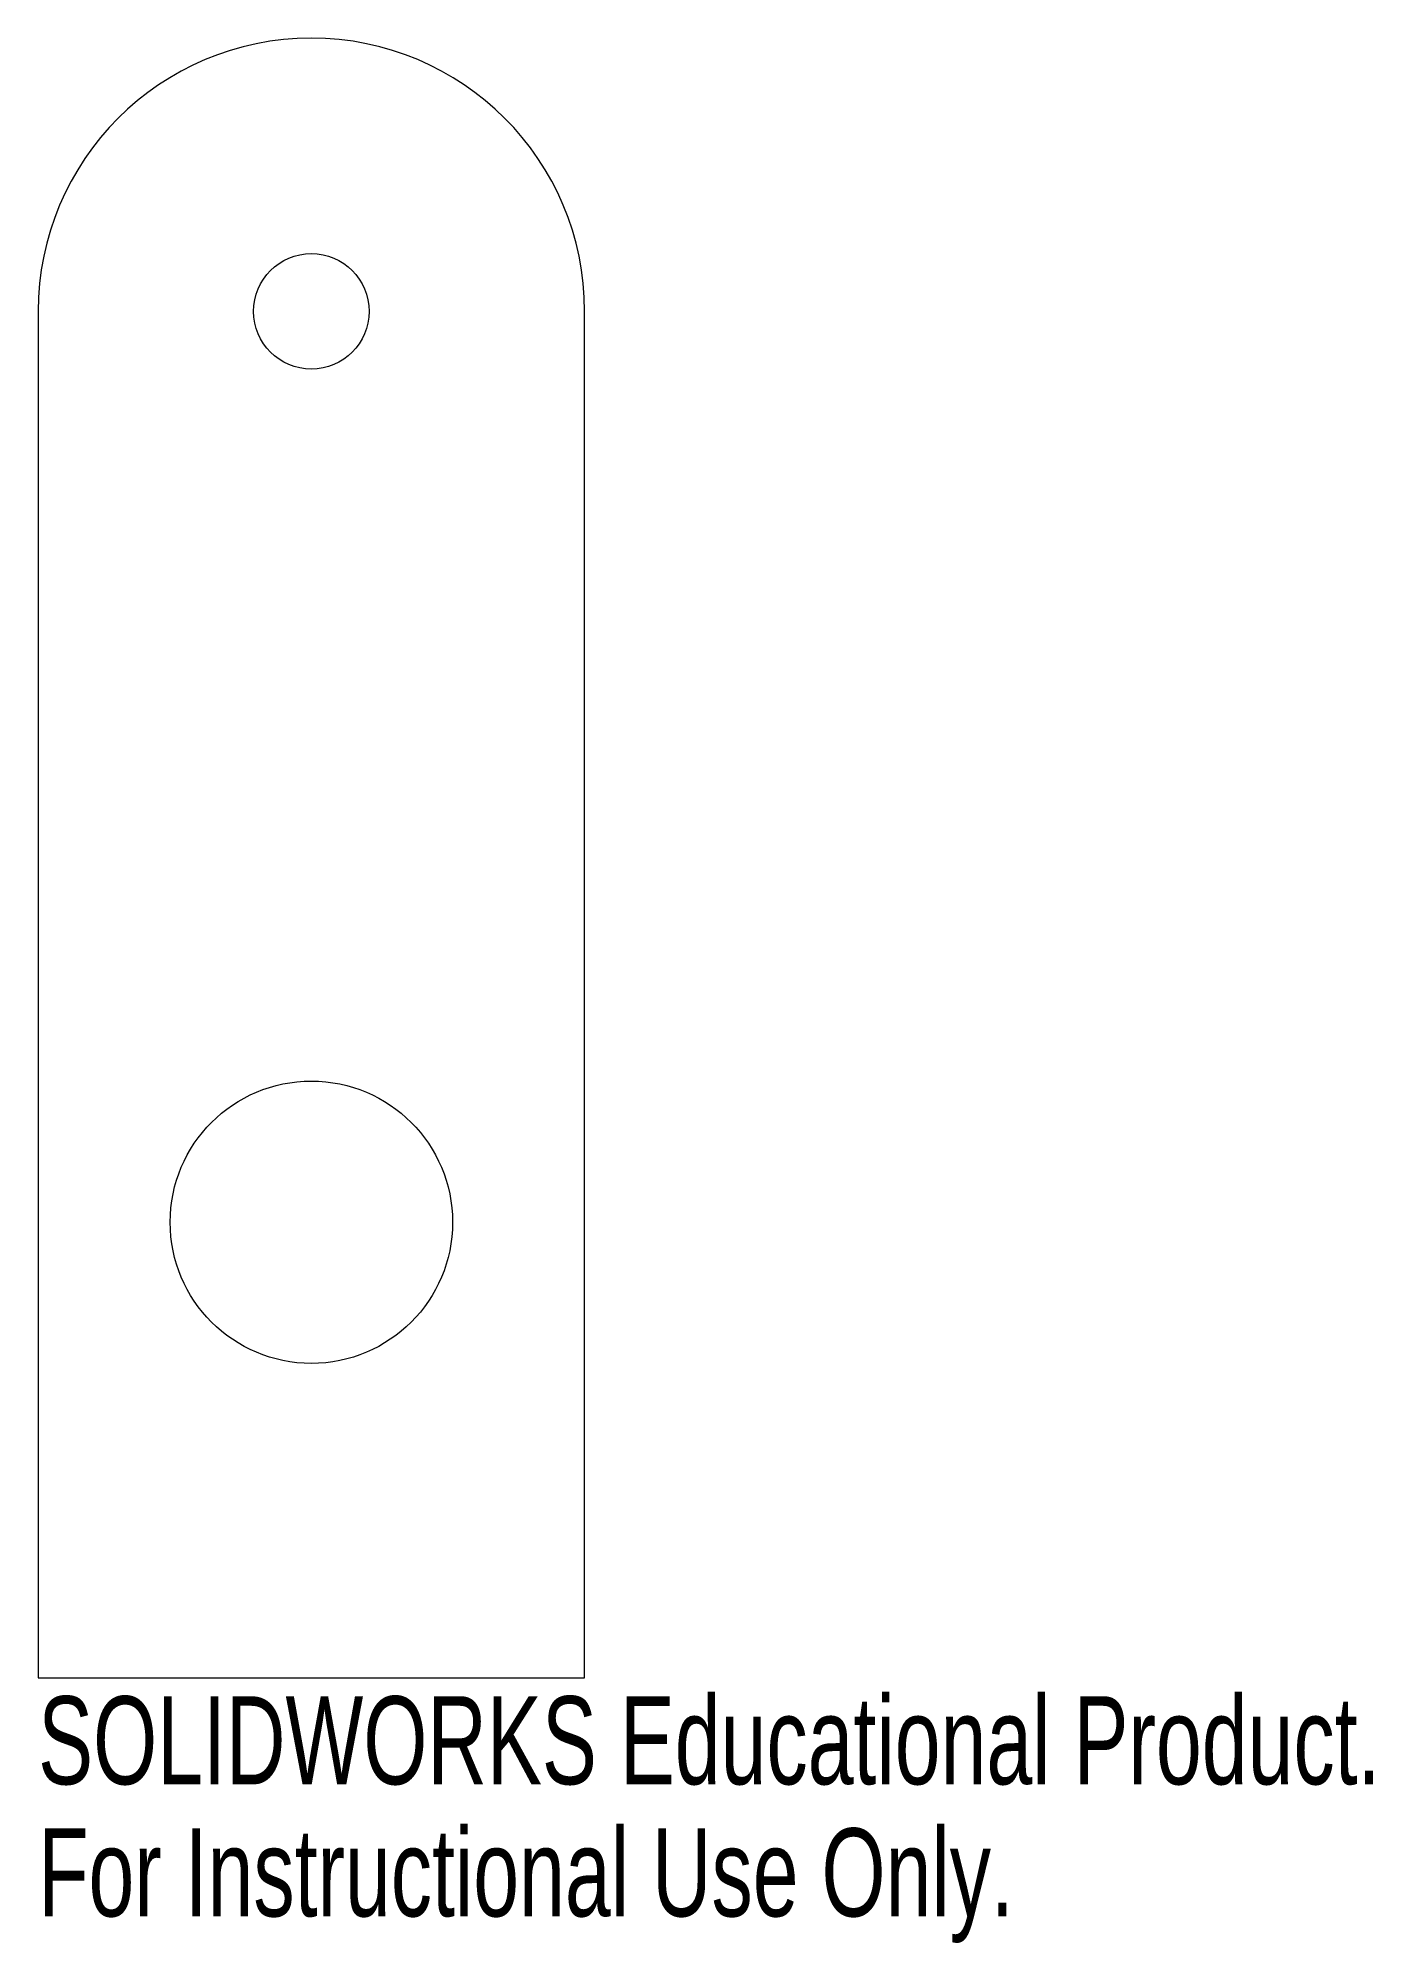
# Model space of a CAD drawing. Header units: millimetres. Extents: x -156 to -83, y -44 to 60.
import ezdxf

# ---------------------------------------------------------------- set-up
doc = ezdxf.new("R2010")
doc.units = ezdxf.units.MM
doc.styles.add('SLDTEXTSTYLE0', font='TXT', dxfattribs={"width": 0.7})

msp = doc.modelspace()

# ---------------------------------------------------------------- linework, layer by layer
at = {"color": 7, "linetype": 'Continuous', "lineweight": 15}
for p, q in [((-155.8, 45.35), (-155.8, -29.65)), ((-125.8, -29.65), (-125.8, 45.35)), ((-155.8, -29.65), (-125.8, -29.65))]:
    msp.add_line(p, q, dxfattribs=at)
for centre, radius in [((-140.8, 45.35), 3.17), ((-140.8, -4.65), 7.75)]:
    msp.add_circle(centre, radius, dxfattribs=at)
msp.add_arc((-140.8, 45.35), 15, 0, 180, dxfattribs=at)

# ---------------------------------------------------------------- texts
at = {"color": 7, "linetype": 'Continuous', "char_height": 4.8336, "attachment_point": 1, "style": 'SLDTEXTSTYLE0'}
for s, insert in [('SOLIDWORKS Educational Product.', (-155.8, -30.67)), ('For Instructional Use Only.', (-155.8, -37.92))]:
    msp.add_mtext(s, dxfattribs=dict(at, insert=insert))

doc.saveas('drawing.dxf')
